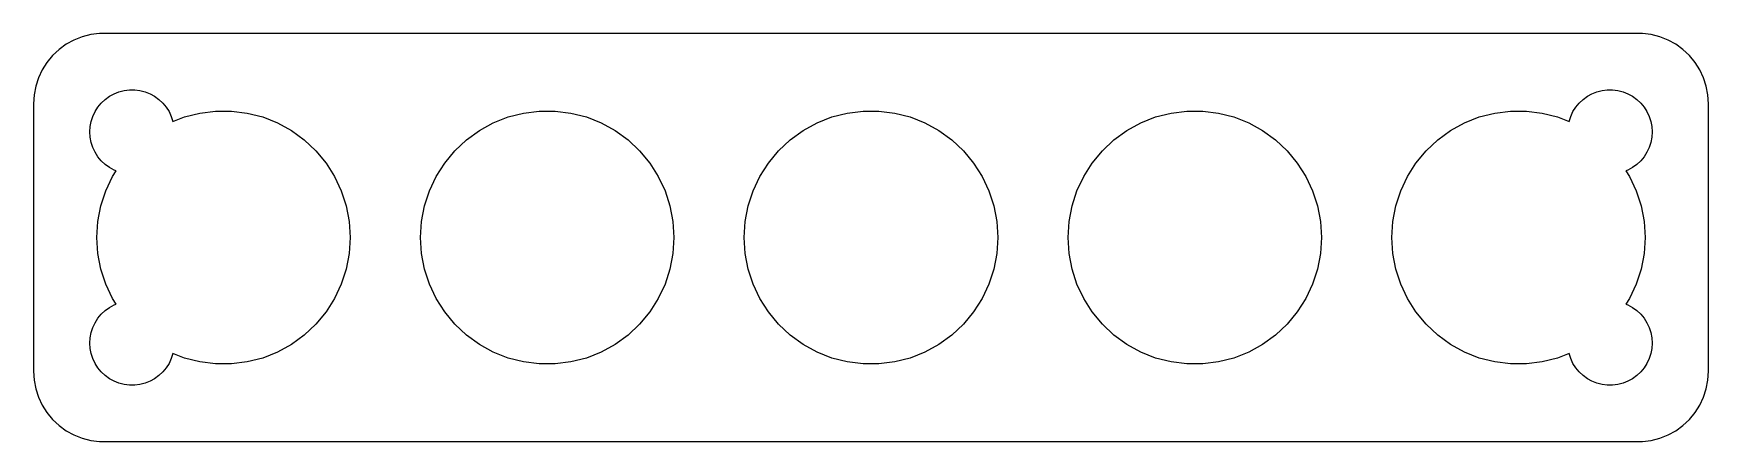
# Model space of a CAD drawing. Header units: metres. Extents: x -60 to 60, y -14 to 14.
import ezdxf

# ---------------------------------------------------------------- set-up
doc = ezdxf.new("R2010")
doc.units = ezdxf.units.M

msp = doc.modelspace()

# ---------------------------------------------------------------- linework, layer by layer
for p, q in [((-55.4369, 14.4114), (-56.0451, 14.2553)), ((-54.8139, 14.4901), (-55.4369, 14.4114)), ((54.8139, 14.4901), (-54.8139, 14.4901)), ((55.4369, 14.4114), (54.8139, 14.4901)), ((56.0451, 14.2553), (55.4369, 14.4114)), ((-57.6871, 13.3526), (-58.1448, 12.9227)), ((-57.1791, 13.7216), (-57.6871, 13.3526)), ((-56.6289, 14.0241), (-57.1791, 13.7216)), ((-56.0451, 14.2553), (-56.6289, 14.0241)), ((56.6289, 14.0241), (56.0451, 14.2553)), ((57.1791, 13.7216), (56.6289, 14.0241)), ((57.6871, 13.3526), (57.1791, 13.7216)), ((58.1448, 12.9227), (57.6871, 13.3526)), ((-58.8815, 11.9088), (-59.1489, 11.3406)), ((-58.5451, 12.4389), (-58.8815, 11.9088)), ((-58.1448, 12.9227), (-58.5451, 12.4389)), ((58.5451, 12.4389), (58.1448, 12.9227)), ((58.8815, 11.9088), (58.5451, 12.4389)), ((59.1489, 11.3406), (58.8815, 11.9088)), ((-59.3429, 10.7434), (-59.4606, 10.1267)), ((-59.1489, 11.3406), (-59.3429, 10.7434)), ((59.3429, 10.7434), (59.1489, 11.3406)), ((59.4606, 10.1267), (59.3429, 10.7434)), ((-59.4606, 10.1267), (-59.5, 9.5)), ((-54.927, 9.26335), (-54.6869, 9.55363)), ((-54.6869, 9.55363), (-54.4123, 9.81154)), ((-54.4123, 9.81154), (-54.1075, 10.033)), ((-54.1075, 10.033), (-53.7773, 10.2145)), ((-53.7773, 10.2145), (-53.427, 10.3532)), ((-53.427, 10.3532), (-53.0621, 10.4469)), ((-53.0621, 10.4469), (-52.6884, 10.4941)), ((-52.6884, 10.4941), (-52.3116, 10.4941)), ((-52.3116, 10.4941), (-51.9379, 10.4469)), ((-51.9379, 10.4469), (-51.5729, 10.3532)), ((-51.5729, 10.3532), (-51.2227, 10.2145)), ((-51.2227, 10.2145), (-50.8925, 10.033)), ((-50.8925, 10.033), (-50.5877, 9.81154)), ((-50.5877, 9.81154), (-50.3131, 9.55363)), ((-50.3131, 9.55363), (-50.0729, 9.26335)), ((50.0729, 9.26335), (50.3131, 9.55363)), ((50.3131, 9.55363), (50.5877, 9.81154)), ((50.5877, 9.81154), (50.8925, 10.033)), ((50.8925, 10.033), (51.2227, 10.2145)), ((51.2227, 10.2145), (51.5729, 10.3532)), ((51.5729, 10.3532), (51.9379, 10.4469)), ((51.9379, 10.4469), (52.3116, 10.4941)), ((52.3116, 10.4941), (52.6884, 10.4941)), ((52.6884, 10.4941), (53.0621, 10.4469)), ((53.0621, 10.4469), (53.427, 10.3532)), ((53.427, 10.3532), (53.7773, 10.2145)), ((53.7773, 10.2145), (54.1075, 10.033)), ((54.1075, 10.033), (54.4123, 9.81154)), ((54.4123, 9.81154), (54.6869, 9.55363)), ((54.6869, 9.55363), (54.927, 9.26335)), ((59.5, 9.5), (59.4606, 10.1267)), ((-59.5, 9.5), (-59.5, -9.5)), ((-55.4057, 8.24606), (-55.2893, 8.60437)), ((-55.2893, 8.60437), (-55.1289, 8.94525)), ((-55.1289, 8.94525), (-54.927, 9.26335)), ((-50.0729, 9.26335), (-49.8711, 8.94525)), ((-49.8711, 8.94525), (-49.7107, 8.60437)), ((-49.7107, 8.60437), (-49.5942, 8.24606)), ((-49.5927, 8.23817), (-48.7811, 8.55949)), ((-48.7811, 8.55949), (-47.6864, 8.84058)), ((-47.6864, 8.84058), (-46.5651, 8.98224)), ((-46.5651, 8.98224), (-45.4349, 8.98224)), ((-45.4349, 8.98224), (-44.3136, 8.84058)), ((-44.3136, 8.84058), (-43.2188, 8.55949)), ((-43.2188, 8.55949), (-42.168, 8.14343)), ((-26.832, 8.14343), (-25.7811, 8.55949)), ((-25.7811, 8.55949), (-24.6864, 8.84058)), ((-24.6864, 8.84058), (-23.5651, 8.98224)), ((-23.5651, 8.98224), (-22.4349, 8.98224)), ((-22.4349, 8.98224), (-21.3136, 8.84058)), ((-21.3136, 8.84058), (-20.2188, 8.55949)), ((-20.2188, 8.55949), (-19.168, 8.14343)), ((-3.832, 8.14343), (-2.78114, 8.55949)), ((-2.78114, 8.55949), (-1.68642, 8.84058)), ((-1.68642, 8.84058), (-0.56511, 8.98224)), ((-0.56511, 8.98224), (0.56511, 8.98224)), ((0.56511, 8.98224), (1.68642, 8.84058)), ((1.68642, 8.84058), (2.78114, 8.55949)), ((2.78114, 8.55949), (3.832, 8.14343)), ((19.168, 8.14343), (20.2188, 8.55949)), ((20.2188, 8.55949), (21.3136, 8.84058)), ((21.3136, 8.84058), (22.4349, 8.98224)), ((22.4349, 8.98224), (23.5651, 8.98224)), ((23.5651, 8.98224), (24.6864, 8.84058)), ((24.6864, 8.84058), (25.7811, 8.55949)), ((25.7811, 8.55949), (26.832, 8.14343)), ((42.168, 8.14343), (43.2188, 8.55949)), ((43.2188, 8.55949), (44.3136, 8.84058)), ((44.3136, 8.84058), (45.4349, 8.98224)), ((45.4349, 8.98224), (46.5651, 8.98224)), ((46.5651, 8.98224), (47.6864, 8.84058)), ((47.6864, 8.84058), (48.7811, 8.55949)), ((48.7811, 8.55949), (49.5927, 8.23817)), ((49.5942, 8.24606), (49.7107, 8.60437)), ((49.7107, 8.60437), (49.8711, 8.94525)), ((49.8711, 8.94525), (50.0729, 9.26335)), ((54.927, 9.26335), (55.1289, 8.94525)), ((55.1289, 8.94525), (55.2893, 8.60437)), ((55.2893, 8.60437), (55.4057, 8.24606)), ((59.5, -9.5), (59.5, 9.5)), ((-55.5, 7.5), (-55.4763, 7.87599)), ((-55.4763, 7.12399), (-55.5, 7.5)), ((-55.4763, 7.87599), (-55.4057, 8.24606)), ((-49.5942, 8.24606), (-49.5927, 8.23817)), ((-42.168, 8.14343), (-41.1776, 7.59894)), ((-41.1776, 7.59894), (-40.2632, 6.93462)), ((-28.7368, 6.93462), (-27.8224, 7.59894)), ((-27.8224, 7.59894), (-26.832, 8.14343)), ((-19.168, 8.14343), (-18.1776, 7.59894)), ((-18.1776, 7.59894), (-17.2632, 6.93462)), ((-5.7368, 6.93462), (-4.82243, 7.59894)), ((-4.82243, 7.59894), (-3.832, 8.14343)), ((3.832, 8.14343), (4.82243, 7.59894)), ((4.82243, 7.59894), (5.7368, 6.93462)), ((17.2632, 6.93462), (18.1776, 7.59894)), ((18.1776, 7.59894), (19.168, 8.14343)), ((26.832, 8.14343), (27.8224, 7.59894)), ((27.8224, 7.59894), (28.7368, 6.93462)), ((40.2632, 6.93462), (41.1776, 7.59894)), ((41.1776, 7.59894), (42.168, 8.14343)), ((49.5927, 8.23817), (49.5942, 8.24606)), ((55.4057, 8.24606), (55.4763, 7.87599)), ((55.4763, 7.87599), (55.5, 7.5)), ((55.5, 7.5), (55.4763, 7.12399)), ((-55.4057, 6.75392), (-55.4763, 7.12399)), ((-55.2893, 6.39561), (-55.4057, 6.75392)), ((-55.1289, 6.05473), (-55.2893, 6.39561)), ((-54.927, 5.73663), (-55.1289, 6.05473)), ((-40.2632, 6.93462), (-39.4393, 6.16092)), ((-39.4393, 6.16092), (-38.7188, 5.29005)), ((-30.2811, 5.29005), (-29.5607, 6.16092)), ((-29.5607, 6.16092), (-28.7368, 6.93462)), ((-17.2632, 6.93462), (-16.4393, 6.16092)), ((-16.4393, 6.16092), (-15.7188, 5.29005)), ((-7.28114, 5.29005), (-6.56071, 6.16092)), ((-6.56071, 6.16092), (-5.7368, 6.93462)), ((5.7368, 6.93462), (6.56071, 6.16092)), ((6.56071, 6.16092), (7.28114, 5.29005)), ((15.7188, 5.29005), (16.4393, 6.16092)), ((16.4393, 6.16092), (17.2632, 6.93462)), ((28.7368, 6.93462), (29.5607, 6.16092)), ((29.5607, 6.16092), (30.2811, 5.29005)), ((38.7188, 5.29005), (39.4393, 6.16092)), ((39.4393, 6.16092), (40.2632, 6.93462)), ((55.1289, 6.05473), (54.927, 5.73663)), ((55.2893, 6.39561), (55.1289, 6.05473)), ((55.4057, 6.75392), (55.2893, 6.39561)), ((55.4763, 7.12399), (55.4057, 6.75392)), ((-54.6869, 5.44635), (-54.927, 5.73663)), ((-54.4123, 5.18845), (-54.6869, 5.44635)), ((-54.1075, 4.96701), (-54.4123, 5.18845)), ((-53.7773, 4.78551), (-54.1075, 4.96701)), ((-53.6367, 4.72983), (-53.7773, 4.78551)), ((-38.7188, 5.29005), (-38.1132, 4.33577)), ((-30.8867, 4.33577), (-30.2811, 5.29005)), ((-15.7188, 5.29005), (-15.1132, 4.33577)), ((-7.88675, 4.33577), (-7.28114, 5.29005)), ((7.28114, 5.29005), (7.88675, 4.33577)), ((15.1132, 4.33577), (15.7188, 5.29005)), ((30.2811, 5.29005), (30.8867, 4.33577)), ((38.1132, 4.33577), (38.7188, 5.29005)), ((53.7773, 4.78551), (53.6367, 4.72983)), ((54.1075, 4.96701), (53.7773, 4.78551)), ((54.4123, 5.18845), (54.1075, 4.96701)), ((54.6869, 5.44635), (54.4123, 5.18845)), ((54.927, 5.73663), (54.6869, 5.44635)), ((-54.368, 3.31311), (-53.8867, 4.33577)), ((-53.8867, 4.33577), (-53.6367, 4.72983)), ((-38.1132, 4.33577), (-37.632, 3.31311)), ((-31.368, 3.31311), (-30.8867, 4.33577)), ((-15.1132, 4.33577), (-14.632, 3.31311)), ((-8.36798, 3.31311), (-7.88675, 4.33577)), ((7.88675, 4.33577), (8.36798, 3.31311)), ((14.632, 3.31311), (15.1132, 4.33577)), ((30.8867, 4.33577), (31.368, 3.31311)), ((37.632, 3.31311), (38.1132, 4.33577)), ((53.6367, 4.72983), (53.8867, 4.33577)), ((53.8867, 4.33577), (54.368, 3.31311)), ((-54.7172, 2.2382), (-54.368, 3.31311)), ((-37.632, 3.31311), (-37.2827, 2.2382)), ((-31.7172, 2.2382), (-31.368, 3.31311)), ((-14.632, 3.31311), (-14.2827, 2.2382)), ((-8.71724, 2.2382), (-8.36798, 3.31311)), ((8.36798, 3.31311), (8.71724, 2.2382)), ((14.2827, 2.2382), (14.632, 3.31311)), ((31.368, 3.31311), (31.7172, 2.2382)), ((37.2827, 2.2382), (37.632, 3.31311)), ((54.368, 3.31311), (54.7172, 2.2382)), ((-54.929, 1.12799), (-54.7172, 2.2382)), ((-37.2827, 2.2382), (-37.071, 1.12799)), ((-31.929, 1.12799), (-31.7172, 2.2382)), ((-14.2827, 2.2382), (-14.071, 1.12799)), ((-8.92903, 1.12799), (-8.71724, 2.2382)), ((8.71724, 2.2382), (8.92903, 1.12799)), ((14.071, 1.12799), (14.2827, 2.2382)), ((31.7172, 2.2382), (31.929, 1.12799)), ((37.071, 1.12799), (37.2827, 2.2382)), ((54.7172, 2.2382), (54.929, 1.12799)), ((-55, 0), (-54.929, 1.12799)), ((-54.929, -1.12799), (-55, 0)), ((-37.071, 1.12799), (-37, 0)), ((-37, 0), (-37.071, -1.12799)), ((-32, 0), (-31.929, 1.12799)), ((-31.929, -1.12799), (-32, 0)), ((-14.071, 1.12799), (-14, 0)), ((-14, 0), (-14.071, -1.12799)), ((-9, 0), (-8.92903, 1.12799)), ((-8.92903, -1.12799), (-9, 0)), ((8.92903, 1.12799), (9, 0)), ((9, 0), (8.92903, -1.12799)), ((14, 0), (14.071, 1.12799)), ((14.071, -1.12799), (14, 0)), ((31.929, 1.12799), (32, 0)), ((32, 0), (31.929, -1.12799)), ((37, 0), (37.071, 1.12799)), ((37.071, -1.12799), (37, 0)), ((54.929, 1.12799), (55, 0)), ((55, 0), (54.929, -1.12799)), ((-54.7172, -2.2382), (-54.929, -1.12799)), ((-37.071, -1.12799), (-37.2827, -2.2382)), ((-31.7172, -2.2382), (-31.929, -1.12799)), ((-14.071, -1.12799), (-14.2827, -2.2382)), ((-8.71724, -2.2382), (-8.92903, -1.12799)), ((8.92903, -1.12799), (8.71724, -2.2382)), ((14.2827, -2.2382), (14.071, -1.12799)), ((31.929, -1.12799), (31.7172, -2.2382)), ((37.2827, -2.2382), (37.071, -1.12799)), ((54.929, -1.12799), (54.7172, -2.2382)), ((-54.368, -3.31311), (-54.7172, -2.2382)), ((-37.2827, -2.2382), (-37.632, -3.31311)), ((-31.368, -3.31311), (-31.7172, -2.2382)), ((-14.2827, -2.2382), (-14.632, -3.31311)), ((-8.36798, -3.31311), (-8.71724, -2.2382)), ((8.71724, -2.2382), (8.36798, -3.31311)), ((14.632, -3.31311), (14.2827, -2.2382)), ((31.7172, -2.2382), (31.368, -3.31311)), ((37.632, -3.31311), (37.2827, -2.2382)), ((54.7172, -2.2382), (54.368, -3.31311)), ((-53.8867, -4.33577), (-54.368, -3.31311)), ((-37.632, -3.31311), (-38.1132, -4.33577)), ((-30.8867, -4.33577), (-31.368, -3.31311)), ((-14.632, -3.31311), (-15.1132, -4.33577)), ((-7.88675, -4.33577), (-8.36798, -3.31311)), ((8.36798, -3.31311), (7.88675, -4.33577)), ((15.1132, -4.33577), (14.632, -3.31311)), ((31.368, -3.31311), (30.8867, -4.33577)), ((38.1132, -4.33577), (37.632, -3.31311)), ((54.368, -3.31311), (53.8867, -4.33577)), ((-53.6367, -4.72983), (-53.8867, -4.33577)), ((-53.7773, -4.78551), (-53.6367, -4.72983)), ((-38.1132, -4.33577), (-38.7188, -5.29005)), ((-30.2811, -5.29005), (-30.8867, -4.33577)), ((-15.1132, -4.33577), (-15.7188, -5.29005)), ((-7.28114, -5.29005), (-7.88675, -4.33577)), ((7.88675, -4.33577), (7.28114, -5.29005)), ((15.7188, -5.29005), (15.1132, -4.33577)), ((30.8867, -4.33577), (30.2811, -5.29005)), ((38.7188, -5.29005), (38.1132, -4.33577)), ((53.8867, -4.33577), (53.6367, -4.72983)), ((53.6367, -4.72983), (53.7773, -4.78551)), ((-55.1289, -6.05473), (-54.927, -5.73663)), ((-54.927, -5.73663), (-54.6869, -5.44635)), ((-54.6869, -5.44635), (-54.4123, -5.18845)), ((-54.4123, -5.18845), (-54.1075, -4.96701)), ((-54.1075, -4.96701), (-53.7773, -4.78551)), ((-38.7188, -5.29005), (-39.4393, -6.16092)), ((-29.5607, -6.16092), (-30.2811, -5.29005)), ((-15.7188, -5.29005), (-16.4393, -6.16092)), ((-6.56071, -6.16092), (-7.28114, -5.29005)), ((7.28114, -5.29005), (6.56071, -6.16092)), ((16.4393, -6.16092), (15.7188, -5.29005)), ((30.2811, -5.29005), (29.5607, -6.16092)), ((39.4393, -6.16092), (38.7188, -5.29005)), ((53.7773, -4.78551), (54.1075, -4.96701)), ((54.1075, -4.96701), (54.4123, -5.18845)), ((54.4123, -5.18845), (54.6869, -5.44635)), ((54.6869, -5.44635), (54.927, -5.73663)), ((54.927, -5.73663), (55.1289, -6.05473)), ((-55.5, -7.5), (-55.4763, -7.12399)), ((-55.4763, -7.12399), (-55.4057, -6.75392)), ((-55.4057, -6.75392), (-55.2893, -6.39561)), ((-55.2893, -6.39561), (-55.1289, -6.05473)), ((-40.2632, -6.93462), (-41.1776, -7.59894)), ((-39.4393, -6.16092), (-40.2632, -6.93462)), ((-28.7368, -6.93462), (-29.5607, -6.16092)), ((-27.8224, -7.59894), (-28.7368, -6.93462)), ((-17.2632, -6.93462), (-18.1776, -7.59894)), ((-16.4393, -6.16092), (-17.2632, -6.93462)), ((-5.7368, -6.93462), (-6.56071, -6.16092)), ((-4.82243, -7.59894), (-5.7368, -6.93462)), ((5.7368, -6.93462), (4.82243, -7.59894)), ((6.56071, -6.16092), (5.7368, -6.93462)), ((17.2632, -6.93462), (16.4393, -6.16092)), ((18.1776, -7.59894), (17.2632, -6.93462)), ((28.7368, -6.93462), (27.8224, -7.59894)), ((29.5607, -6.16092), (28.7368, -6.93462)), ((40.2632, -6.93462), (39.4393, -6.16092)), ((41.1776, -7.59894), (40.2632, -6.93462)), ((55.1289, -6.05473), (55.2893, -6.39561)), ((55.2893, -6.39561), (55.4057, -6.75392)), ((55.4057, -6.75392), (55.4763, -7.12399)), ((55.4763, -7.12399), (55.5, -7.5)), ((-55.4763, -7.87599), (-55.5, -7.5)), ((-55.4057, -8.24606), (-55.4763, -7.87599)), ((-55.2893, -8.60437), (-55.4057, -8.24606)), ((-49.5942, -8.24606), (-49.7107, -8.60437)), ((-49.5927, -8.23817), (-49.5942, -8.24606)), ((-48.7811, -8.55949), (-49.5927, -8.23817)), ((-42.168, -8.14343), (-43.2188, -8.55949)), ((-41.1776, -7.59894), (-42.168, -8.14343)), ((-26.832, -8.14343), (-27.8224, -7.59894)), ((-25.7811, -8.55949), (-26.832, -8.14343)), ((-19.168, -8.14343), (-20.2188, -8.55949)), ((-18.1776, -7.59894), (-19.168, -8.14343)), ((-3.832, -8.14343), (-4.82243, -7.59894)), ((-2.78114, -8.55949), (-3.832, -8.14343)), ((3.832, -8.14343), (2.78114, -8.55949)), ((4.82243, -7.59894), (3.832, -8.14343)), ((19.168, -8.14343), (18.1776, -7.59894)), ((20.2188, -8.55949), (19.168, -8.14343)), ((26.832, -8.14343), (25.7811, -8.55949)), ((27.8224, -7.59894), (26.832, -8.14343)), ((42.168, -8.14343), (41.1776, -7.59894)), ((43.2188, -8.55949), (42.168, -8.14343)), ((49.5927, -8.23817), (48.7811, -8.55949)), ((49.5942, -8.24606), (49.5927, -8.23817)), ((49.7107, -8.60437), (49.5942, -8.24606)), ((55.4057, -8.24606), (55.2893, -8.60437)), ((55.4763, -7.87599), (55.4057, -8.24606)), ((55.5, -7.5), (55.4763, -7.87599)), ((-59.5, -9.5), (-59.4606, -10.1267)), ((-55.1289, -8.94525), (-55.2893, -8.60437)), ((-54.927, -9.26335), (-55.1289, -8.94525)), ((-54.6869, -9.55363), (-54.927, -9.26335)), ((-50.0729, -9.26335), (-50.3131, -9.55363)), ((-49.8711, -8.94525), (-50.0729, -9.26335)), ((-49.7107, -8.60437), (-49.8711, -8.94525)), ((-47.6864, -8.84058), (-48.7811, -8.55949)), ((-46.5651, -8.98224), (-47.6864, -8.84058)), ((-45.4349, -8.98224), (-46.5651, -8.98224)), ((-44.3136, -8.84058), (-45.4349, -8.98224)), ((-43.2188, -8.55949), (-44.3136, -8.84058)), ((-24.6864, -8.84058), (-25.7811, -8.55949)), ((-23.5651, -8.98224), (-24.6864, -8.84058)), ((-22.4349, -8.98224), (-23.5651, -8.98224)), ((-21.3136, -8.84058), (-22.4349, -8.98224)), ((-20.2188, -8.55949), (-21.3136, -8.84058)), ((-1.68642, -8.84058), (-2.78114, -8.55949)), ((-0.56511, -8.98224), (-1.68642, -8.84058)), ((0.56511, -8.98224), (-0.56511, -8.98224)), ((1.68642, -8.84058), (0.56511, -8.98224)), ((2.78114, -8.55949), (1.68642, -8.84058)), ((21.3136, -8.84058), (20.2188, -8.55949)), ((22.4349, -8.98224), (21.3136, -8.84058)), ((23.5651, -8.98224), (22.4349, -8.98224)), ((24.6864, -8.84058), (23.5651, -8.98224)), ((25.7811, -8.55949), (24.6864, -8.84058)), ((44.3136, -8.84058), (43.2188, -8.55949)), ((45.4349, -8.98224), (44.3136, -8.84058)), ((46.5651, -8.98224), (45.4349, -8.98224)), ((47.6864, -8.84058), (46.5651, -8.98224)), ((48.7811, -8.55949), (47.6864, -8.84058)), ((49.8711, -8.94525), (49.7107, -8.60437)), ((50.0729, -9.26335), (49.8711, -8.94525)), ((50.3131, -9.55363), (50.0729, -9.26335)), ((54.927, -9.26335), (54.6869, -9.55363)), ((55.1289, -8.94525), (54.927, -9.26335)), ((55.2893, -8.60437), (55.1289, -8.94525)), ((59.4606, -10.1267), (59.5, -9.5)), ((-59.4606, -10.1267), (-59.3429, -10.7434)), ((-54.4123, -9.81154), (-54.6869, -9.55363)), ((-54.1075, -10.033), (-54.4123, -9.81154)), ((-53.7773, -10.2145), (-54.1075, -10.033)), ((-53.427, -10.3532), (-53.7773, -10.2145)), ((-53.0621, -10.4469), (-53.427, -10.3532)), ((-52.6884, -10.4941), (-53.0621, -10.4469)), ((-52.3116, -10.4941), (-52.6884, -10.4941)), ((-51.9379, -10.4469), (-52.3116, -10.4941)), ((-51.5729, -10.3532), (-51.9379, -10.4469)), ((-51.2227, -10.2145), (-51.5729, -10.3532)), ((-50.8925, -10.033), (-51.2227, -10.2145)), ((-50.5877, -9.81154), (-50.8925, -10.033)), ((-50.3131, -9.55363), (-50.5877, -9.81154)), ((50.5877, -9.81154), (50.3131, -9.55363)), ((50.8925, -10.033), (50.5877, -9.81154)), ((51.2227, -10.2145), (50.8925, -10.033)), ((51.5729, -10.3532), (51.2227, -10.2145)), ((51.9379, -10.4469), (51.5729, -10.3532)), ((52.3116, -10.4941), (51.9379, -10.4469)), ((52.6884, -10.4941), (52.3116, -10.4941)), ((53.0621, -10.4469), (52.6884, -10.4941)), ((53.427, -10.3532), (53.0621, -10.4469)), ((53.7773, -10.2145), (53.427, -10.3532)), ((54.1075, -10.033), (53.7773, -10.2145)), ((54.4123, -9.81154), (54.1075, -10.033)), ((54.6869, -9.55363), (54.4123, -9.81154)), ((59.3429, -10.7434), (59.4606, -10.1267)), ((-59.3429, -10.7434), (-59.1489, -11.3406)), ((-59.1489, -11.3406), (-58.8815, -11.9088)), ((58.8815, -11.9088), (59.1489, -11.3406)), ((59.1489, -11.3406), (59.3429, -10.7434)), ((-58.8815, -11.9088), (-58.5451, -12.4389)), ((-58.5451, -12.4389), (-58.1448, -12.9227)), ((-58.1448, -12.9227), (-57.6871, -13.3526)), ((57.6871, -13.3526), (58.1448, -12.9227)), ((58.1448, -12.9227), (58.5451, -12.4389)), ((58.5451, -12.4389), (58.8815, -11.9088)), ((-57.6871, -13.3526), (-57.1791, -13.7216)), ((-57.1791, -13.7216), (-56.6289, -14.0241)), ((-56.6289, -14.0241), (-56.0451, -14.2553)), ((-56.0451, -14.2553), (-55.4369, -14.4114)), ((55.4369, -14.4114), (56.0451, -14.2553)), ((56.0451, -14.2553), (56.6289, -14.0241)), ((56.6289, -14.0241), (57.1791, -13.7216)), ((57.1791, -13.7216), (57.6871, -13.3526)), ((-55.4369, -14.4114), (-54.8139, -14.4901)), ((-54.8139, -14.4901), (54.8139, -14.4901)), ((54.8139, -14.4901), (55.4369, -14.4114))]:
    msp.add_line(p, q)

doc.saveas('drawing.dxf')
